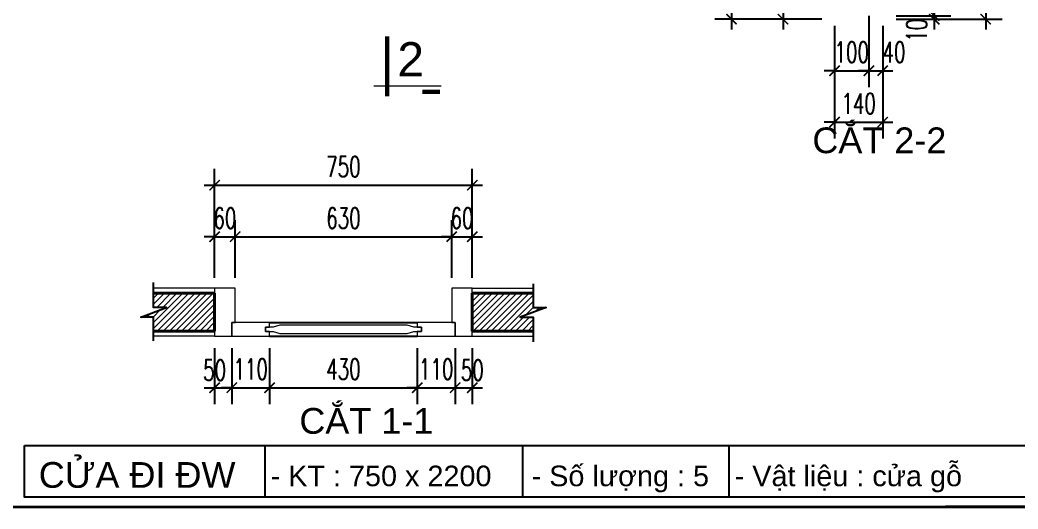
# Model space of a CAD drawing. Header units: millimetres. Extents: x -229618 to 2906, y -178063 to 96806.
# Drawn here: x -12340 to -9435, y -43445 to -42020 of the extents above; entities that cross this region are included whole.
import ezdxf
from ezdxf.enums import TextEntityAlignment as Align

# ---------------------------------------------------------------- set-up
doc = ezdxf.new("R2010")
doc.units = ezdxf.units.MM
doc.header["$LTSCALE"] = 200
doc.header["$MEASUREMENT"] = 0
doc.header["$PDMODE"] = 3
doc.header["$PDSIZE"] = 50
doc.linetypes.add('DASHED2', pattern=[0.375, 0.25, -0.125])
doc.layers.get('0').update_dxf_attribs({"color": 95, "linetype": 'CONTINUOUS'})
doc.layers.get('DEFPOINTS').update_dxf_attribs({"linetype": 'CONTINUOUS'})
for name, color, linetype, lineweight in [('cat', 1, 'CONTINUOUS', 40), ('hatch', 250, 'CONTINUOUS', 5), ('khuat', 8, 'DASHED2', 15), ('thay', 7, 'CONTINUOUS', 18)]:
    doc.layers.add(name, color=color, linetype=linetype, lineweight=lineweight)
for name, color, linetype in [('CUA', 145, 'CONTINUOUS'), ('DIM', 251, 'CONTINUOUS'), ('TEXT', 33, 'CONTINUOUS')]:
    doc.layers.add(name, color=color, linetype=linetype)
doc.styles.add('Aria H iso', font='Vharial_0.ttf')
doc.styles.add('Arial iso', font='vnarial_0.ttf')
doc.styles.add('Scale', font='vnsimli.shx', dxfattribs={"width": 0.65, "bigfont": 'bigfont.shx'})
doc.dimstyles.new('Scale', dxfattribs={"dimscale": 75, "dimtxt": 2, "dimasz": 1, "dimexe": 1.6, "dimexo": 0, "dimgap": 0.8, "dimtad": 1, "dimdec": 0, "dimzin": 0, "dimdsep": 46, "dimtxsty": 'Scale', "dimblk": 'ARCHTICK', "dimcen": 0.1, "dimdle": 1, "dimclrd": 256, "dimclre": 256, "dimclrt": 3, "dimadec": 0, "dimazin": 0, "dimtfac": 1, "dimtdec": 0, "dimtix": 1, "dimtmove": 2, "dimatfit": 3, "dimldrblk": 'ARCHTICK', "dimfxl": 0, "dimtolj": 1, "dimtzin": 0, "dimarcsym": 0})
pattern_1 = [(45, (-74993.629, -45451.652), (-8.8388348, 8.8388348), [])]

# ---------------------------------------------------------------- blocks, each defined once
blk = doc.blocks.new('cactd')
at = {"layer": 'thay', "ltscale": 600}
blk.add_line((-9972, -9225), (2458, -9225), dxfattribs=at)
at = {"layer": 'thay', "ltscale": 600, "const_width": 762}
for points in [[(0, 0), (0, -11114)], [(-9771, -10263), (-6486, -10263)]]:
    blk.add_lwpolyline(points, dxfattribs=at)
at = {"layer": 'TEXT', "style": 'Aria H iso'}
blk.add_attdef('1', text='', height=6350, dxfattribs=at).set_placement((-4149, -4127), align=Align.MIDDLE_CENTER)
blk = doc.blocks.new('_ArchTick')
at = {"color": 0, "linetype": 'ByBlock', "const_width": 0.15}
blk.add_lwpolyline([(-0.5, -0.5), (0.5, 0.5)], dxfattribs=at)
blk = doc.blocks.new('*D457')
at = {"layer": 'DEFPOINTS', "color": 0, "linetype": 'Continuous'}
for p in [(-11773.3, -42976.2), (-11723.1, -42976.2), (-11723.1, -43091.6)]:
    blk.add_point(p, dxfattribs=at)
at = {"layer": 'DIM', "linetype": 'Continuous', "lineweight": -2}
for p, q in [((-11773.3, -42976.2), (-11773.3, -43139.6)), ((-11723.1, -42976.2), (-11723.1, -43139.6)), ((-11803.3, -43091.6), (-11693.1, -43091.6))]:
    blk.add_line(p, q, dxfattribs=at)
at = {"layer": 'DIM', "linetype": 'Continuous', "lineweight": -2, "xscale": 30, "yscale": 30, "zscale": 30, "rotation": 180}
blk.add_blockref('_ArchTick', (-11773.3, -43091.6), dxfattribs=at)
at = {"layer": 'DIM', "linetype": 'Continuous', "lineweight": -2, "xscale": 30, "yscale": 30, "zscale": 30}
blk.add_blockref('_ArchTick', (-11723.1, -43091.6), dxfattribs=at)
at = {"layer": 'DIM', "color": 3, "linetype": 'Continuous', "insert": (-11773.3, -43040.6), "char_height": 60, "attachment_point": 5, "style": 'Scale'}
blk.add_mtext('\\A1;50', dxfattribs=at)
blk = doc.blocks.new('*D458')
at = {"layer": 'DEFPOINTS', "color": 0, "linetype": 'Continuous'}
for p in [(-11723.1, -42976.2), (-11613.3, -42976.2), (-11613.3, -43091.6)]:
    blk.add_point(p, dxfattribs=at)
at = {"layer": 'DIM', "linetype": 'Continuous', "lineweight": -2}
for p, q in [((-11723.1, -42976.2), (-11723.1, -43139.6)), ((-11613.3, -42976.2), (-11613.3, -43139.6)), ((-11723.1, -43091.6), (-11753.1, -43091.6)), ((-11723.1, -43091.6), (-11613.3, -43091.6)), ((-11613.3, -43091.6), (-11583.3, -43091.6))]:
    blk.add_line(p, q, dxfattribs=at)
at = {"layer": 'DIM', "linetype": 'Continuous', "lineweight": -2, "xscale": 30, "yscale": 30, "zscale": 30}
blk.add_blockref('_ArchTick', (-11723.1, -43091.6), dxfattribs=at)
at = {"layer": 'DIM', "linetype": 'Continuous', "lineweight": -2, "xscale": 30, "yscale": 30, "zscale": 30, "rotation": 180}
blk.add_blockref('_ArchTick', (-11613.3, -43091.6), dxfattribs=at)
at = {"layer": 'DIM', "color": 3, "linetype": 'Continuous', "insert": (-11668.2, -43037.6), "char_height": 60, "attachment_point": 5, "style": 'Scale'}
blk.add_mtext('\\A1;110', dxfattribs=at)
blk = doc.blocks.new('*D459')
at = {"layer": 'DEFPOINTS', "color": 0, "linetype": 'Continuous'}
for p in [(-11613.3, -42976.2), (-11183.3, -42976.2), (-11183.3, -43091.6)]:
    blk.add_point(p, dxfattribs=at)
at = {"layer": 'DIM', "linetype": 'Continuous', "lineweight": -2}
for p, q in [((-11613.3, -42976.2), (-11613.3, -43139.6)), ((-11183.3, -42976.2), (-11183.3, -43139.6)), ((-11643.3, -43091.6), (-11153.3, -43091.6))]:
    blk.add_line(p, q, dxfattribs=at)
at = {"layer": 'DIM', "linetype": 'Continuous', "lineweight": -2, "xscale": 30, "yscale": 30, "zscale": 30, "rotation": 180}
blk.add_blockref('_ArchTick', (-11613.3, -43091.6), dxfattribs=at)
at = {"layer": 'DIM', "linetype": 'Continuous', "lineweight": -2, "xscale": 30, "yscale": 30, "zscale": 30}
blk.add_blockref('_ArchTick', (-11183.3, -43091.6), dxfattribs=at)
at = {"layer": 'DIM', "color": 3, "linetype": 'Continuous', "insert": (-11398.3, -43037.6), "char_height": 60, "attachment_point": 5, "style": 'Scale'}
blk.add_mtext('\\A1;430', dxfattribs=at)
blk = doc.blocks.new('*D460')
at = {"layer": 'DEFPOINTS', "color": 0, "linetype": 'Continuous'}
for p in [(-11183.3, -42976.2), (-11073.3, -42976.2), (-11073.3, -43091.6)]:
    blk.add_point(p, dxfattribs=at)
at = {"layer": 'DIM', "linetype": 'Continuous', "lineweight": -2}
for p, q in [((-11183.3, -42976.2), (-11183.3, -43139.6)), ((-11073.3, -42976.2), (-11073.3, -43139.6)), ((-11183.3, -43091.6), (-11213.3, -43091.6)), ((-11183.3, -43091.6), (-11073.3, -43091.6)), ((-11073.3, -43091.6), (-11043.3, -43091.6))]:
    blk.add_line(p, q, dxfattribs=at)
at = {"layer": 'DIM', "linetype": 'Continuous', "lineweight": -2, "xscale": 30, "yscale": 30, "zscale": 30}
blk.add_blockref('_ArchTick', (-11183.3, -43091.6), dxfattribs=at)
at = {"layer": 'DIM', "linetype": 'Continuous', "lineweight": -2, "xscale": 30, "yscale": 30, "zscale": 30, "rotation": 180}
blk.add_blockref('_ArchTick', (-11073.3, -43091.6), dxfattribs=at)
at = {"layer": 'DIM', "color": 3, "linetype": 'Continuous', "insert": (-11128.3, -43037.6), "char_height": 60, "attachment_point": 5, "style": 'Scale'}
blk.add_mtext('\\A1;110', dxfattribs=at)
blk = doc.blocks.new('*D461')
at = {"layer": 'DEFPOINTS', "color": 0, "linetype": 'Continuous'}
for p in [(-11073.3, -42976.2), (-11023.3, -42976.2), (-11023.3, -43091.6)]:
    blk.add_point(p, dxfattribs=at)
at = {"layer": 'DIM', "linetype": 'Continuous', "lineweight": -2}
for p, q in [((-11073.3, -42976.2), (-11073.3, -43139.6)), ((-11023.3, -42976.2), (-11023.3, -43139.6)), ((-11103.3, -43091.6), (-10993.3, -43091.6))]:
    blk.add_line(p, q, dxfattribs=at)
at = {"layer": 'DIM', "linetype": 'Continuous', "lineweight": -2, "xscale": 30, "yscale": 30, "zscale": 30, "rotation": 180}
blk.add_blockref('_ArchTick', (-11073.3, -43091.6), dxfattribs=at)
at = {"layer": 'DIM', "linetype": 'Continuous', "lineweight": -2, "xscale": 30, "yscale": 30, "zscale": 30}
blk.add_blockref('_ArchTick', (-11023.3, -43091.6), dxfattribs=at)
at = {"layer": 'DIM', "color": 3, "linetype": 'Continuous', "insert": (-11023.3, -43040.6), "char_height": 60, "attachment_point": 5, "style": 'Scale'}
blk.add_mtext('\\A1;50', dxfattribs=at)
blk = doc.blocks.new('*D463')
at = {"layer": 'DEFPOINTS', "color": 0, "linetype": 'Continuous'}
for p in [(-9790.1, -39817.9), (-9790.1, -42017.9), (-9528.9, -42017.9)]:
    blk.add_point(p, dxfattribs=at)
at = {"layer": 'DIM', "linetype": 'Continuous', "lineweight": -2}
for p, q in [((-9528.9, -39787.9), (-9528.9, -42047.9)), ((-9790.1, -39817.9), (-9480.9, -39817.9)), ((-9790.1, -42017.9), (-9480.9, -42017.9))]:
    blk.add_line(p, q, dxfattribs=at)
at = {"layer": 'DIM', "linetype": 'Continuous', "lineweight": -2, "xscale": 30, "yscale": 30, "zscale": 30}
for p, rotation in [((-9528.9, -39817.9), 90), ((-9528.9, -42017.9), 270)]:
    blk.add_blockref('_ArchTick', p, dxfattribs=dict(at, rotation=rotation))
at = {"layer": 'DIM', "color": 3, "linetype": 'Continuous', "insert": (-9582.9, -40917.9), "char_height": 60, "attachment_point": 5, "rotation": 90, "style": 'Scale'}
blk.add_mtext('\\A1;2200', dxfattribs=at)
blk = doc.blocks.new('*D468')
at = {"layer": 'DEFPOINTS', "color": 0, "linetype": 'Continuous'}
for p in [(-9790.1, -41827.9), (-9790.1, -42007.9), (-9678.9, -42007.9)]:
    blk.add_point(p, dxfattribs=at)
at = {"layer": 'DIM', "linetype": 'Continuous', "lineweight": -2}
for p, q in [((-9678.9, -41797.9), (-9678.9, -42037.9)), ((-9790.1, -41827.9), (-9630.9, -41827.9)), ((-9790.1, -42007.9), (-9630.9, -42007.9))]:
    blk.add_line(p, q, dxfattribs=at)
at = {"layer": 'DIM', "linetype": 'Continuous', "lineweight": -2, "xscale": 30, "yscale": 30, "zscale": 30}
for p, rotation in [((-9678.9, -41827.9), 90), ((-9678.9, -42007.9), 270)]:
    blk.add_blockref('_ArchTick', p, dxfattribs=dict(at, rotation=rotation))
at = {"layer": 'DIM', "color": 3, "linetype": 'Continuous', "insert": (-9732.9, -41917.9), "char_height": 60, "attachment_point": 5, "rotation": 90, "style": 'Scale'}
blk.add_mtext('\\A1;180', dxfattribs=at)
blk = doc.blocks.new('*D469')
at = {"layer": 'DEFPOINTS', "color": 0, "linetype": 'Continuous'}
for p in [(-9790.1, -42007.9), (-9790.1, -42017.9), (-9678.9, -42017.9)]:
    blk.add_point(p, dxfattribs=at)
at = {"layer": 'DIM', "linetype": 'Continuous', "lineweight": -2}
for p, q in [((-9678.9, -42007.9), (-9678.9, -41977.9)), ((-9790.1, -42007.9), (-9630.9, -42007.9)), ((-9790.1, -42017.9), (-9630.9, -42017.9)), ((-9678.9, -42007.9), (-9678.9, -42017.9)), ((-9678.9, -42017.9), (-9678.9, -42047.9))]:
    blk.add_line(p, q, dxfattribs=at)
at = {"layer": 'DIM', "linetype": 'Continuous', "lineweight": -2, "xscale": 30, "yscale": 30, "zscale": 30}
for p, rotation in [((-9678.9, -42007.9), 270), ((-9678.9, -42017.9), 90)]:
    blk.add_blockref('_ArchTick', p, dxfattribs=dict(at, rotation=rotation))
at = {"layer": 'DIM', "color": 3, "linetype": 'Continuous', "insert": (-9729.9, -42050), "char_height": 60, "attachment_point": 5, "rotation": 90, "style": 'Scale'}
blk.add_mtext('\\A1;10', dxfattribs=at)
blk = doc.blocks.new('*D471')
at = {"layer": 'DEFPOINTS', "color": 0, "linetype": 'Continuous'}
for p in [(-10006.1, -39817.9), (-10268.9, -42017.9), (-10006.1, -42017.9)]:
    blk.add_point(p, dxfattribs=at)
at = {"layer": 'DIM', "linetype": 'Continuous', "lineweight": -2}
for p, q in [((-10268.9, -39787.9), (-10268.9, -42047.9)), ((-10006.1, -39817.9), (-10316.9, -39817.9)), ((-10006.1, -42017.9), (-10316.9, -42017.9))]:
    blk.add_line(p, q, dxfattribs=at)
at = {"layer": 'DIM', "linetype": 'Continuous', "lineweight": -2, "xscale": 30, "yscale": 30, "zscale": 30}
for p, rotation in [((-10268.9, -39817.9), 90), ((-10268.9, -42017.9), 270)]:
    blk.add_blockref('_ArchTick', p, dxfattribs=dict(at, rotation=rotation))
at = {"layer": 'DIM', "color": 3, "linetype": 'Continuous', "insert": (-10322.9, -40917.9), "char_height": 60, "attachment_point": 5, "rotation": 90, "style": 'Scale'}
blk.add_mtext('\\A1;2200', dxfattribs=at)
blk = doc.blocks.new('*D472')
at = {"layer": 'DEFPOINTS', "color": 0, "linetype": 'Continuous'}
for p in [(-10006.1, -39877.9), (-10118.9, -42017.9), (-10006.1, -42017.9)]:
    blk.add_point(p, dxfattribs=at)
at = {"layer": 'DIM', "linetype": 'Continuous', "lineweight": -2}
for p, q in [((-10118.9, -39847.9), (-10118.9, -42047.9)), ((-10006.1, -39877.9), (-10166.9, -39877.9)), ((-10006.1, -42017.9), (-10166.9, -42017.9))]:
    blk.add_line(p, q, dxfattribs=at)
at = {"layer": 'DIM', "linetype": 'Continuous', "lineweight": -2, "xscale": 30, "yscale": 30, "zscale": 30}
for p, rotation in [((-10118.9, -39877.9), 90), ((-10118.9, -42017.9), 270)]:
    blk.add_blockref('_ArchTick', p, dxfattribs=dict(at, rotation=rotation))
at = {"layer": 'DIM', "color": 3, "linetype": 'Continuous', "insert": (-10172.9, -40947.9), "char_height": 60, "attachment_point": 5, "rotation": 90, "style": 'Scale'}
blk.add_mtext('\\A1;2140', dxfattribs=at)
blk = doc.blocks.new('*D475')
at = {"layer": 'DEFPOINTS', "color": 0, "linetype": 'Continuous'}
for p in [(-11713.3, -42651.6), (-11773.3, -42771.6), (-11713.3, -42771.6)]:
    blk.add_point(p, dxfattribs=at)
at = {"layer": 'DIM', "linetype": 'Continuous', "lineweight": -2}
for p, q in [((-11773.3, -42771.6), (-11773.3, -42603.6)), ((-11713.3, -42771.6), (-11713.3, -42603.6)), ((-11773.3, -42651.6), (-11803.3, -42651.6)), ((-11773.3, -42651.6), (-11713.3, -42651.6)), ((-11713.3, -42651.6), (-11683.3, -42651.6))]:
    blk.add_line(p, q, dxfattribs=at)
at = {"layer": 'DIM', "linetype": 'Continuous', "lineweight": -2, "xscale": 30, "yscale": 30, "zscale": 30}
blk.add_blockref('_ArchTick', (-11773.3, -42651.6), dxfattribs=at)
at = {"layer": 'DIM', "linetype": 'Continuous', "lineweight": -2, "xscale": 30, "yscale": 30, "zscale": 30, "rotation": 180}
blk.add_blockref('_ArchTick', (-11713.3, -42651.6), dxfattribs=at)
at = {"layer": 'DIM', "color": 3, "linetype": 'Continuous', "insert": (-11743.3, -42597.6), "char_height": 60, "attachment_point": 5, "style": 'Scale'}
blk.add_mtext('\\A1;60', dxfattribs=at)
blk = doc.blocks.new('*D476')
at = {"layer": 'DEFPOINTS', "color": 0, "linetype": 'Continuous'}
for p in [(-11083.3, -42651.6), (-11713.3, -42771.6), (-11083.3, -42771.6)]:
    blk.add_point(p, dxfattribs=at)
at = {"layer": 'DIM', "linetype": 'Continuous', "lineweight": -2}
for p, q in [((-11713.3, -42771.6), (-11713.3, -42603.6)), ((-11083.3, -42771.6), (-11083.3, -42603.6)), ((-11743.3, -42651.6), (-11053.3, -42651.6))]:
    blk.add_line(p, q, dxfattribs=at)
at = {"layer": 'DIM', "linetype": 'Continuous', "lineweight": -2, "xscale": 30, "yscale": 30, "zscale": 30, "rotation": 180}
blk.add_blockref('_ArchTick', (-11713.3, -42651.6), dxfattribs=at)
at = {"layer": 'DIM', "linetype": 'Continuous', "lineweight": -2, "xscale": 30, "yscale": 30, "zscale": 30}
blk.add_blockref('_ArchTick', (-11083.3, -42651.6), dxfattribs=at)
at = {"layer": 'DIM', "color": 3, "linetype": 'Continuous', "insert": (-11398.3, -42597.6), "char_height": 60, "attachment_point": 5, "style": 'Scale'}
blk.add_mtext('\\A1;630', dxfattribs=at)
blk = doc.blocks.new('*D477')
at = {"layer": 'DEFPOINTS', "color": 0, "linetype": 'Continuous'}
for p in [(-11023.3, -42651.6), (-11083.3, -42771.6), (-11023.3, -42771.6)]:
    blk.add_point(p, dxfattribs=at)
at = {"layer": 'DIM', "linetype": 'Continuous', "lineweight": -2}
for p, q in [((-11083.3, -42771.6), (-11083.3, -42603.6)), ((-11023.3, -42771.6), (-11023.3, -42603.6)), ((-11083.3, -42651.6), (-11113.3, -42651.6)), ((-11083.3, -42651.6), (-11023.3, -42651.6)), ((-11023.3, -42651.6), (-10993.3, -42651.6))]:
    blk.add_line(p, q, dxfattribs=at)
at = {"layer": 'DIM', "linetype": 'Continuous', "lineweight": -2, "xscale": 30, "yscale": 30, "zscale": 30}
blk.add_blockref('_ArchTick', (-11083.3, -42651.6), dxfattribs=at)
at = {"layer": 'DIM', "linetype": 'Continuous', "lineweight": -2, "xscale": 30, "yscale": 30, "zscale": 30, "rotation": 180}
blk.add_blockref('_ArchTick', (-11023.3, -42651.6), dxfattribs=at)
at = {"layer": 'DIM', "color": 3, "linetype": 'Continuous', "insert": (-11053.3, -42597.6), "char_height": 60, "attachment_point": 5, "style": 'Scale'}
blk.add_mtext('\\A1;60', dxfattribs=at)
blk = doc.blocks.new('*D496')
at = {"layer": 'DEFPOINTS', "color": 0, "linetype": 'Continuous'}
for p in [(-11023.3, -42501.6), (-11023.3, -42728.1), (-11773.3, -42771.6)]:
    blk.add_point(p, dxfattribs=at)
at = {"layer": 'DIM', "linetype": 'Continuous', "lineweight": -2}
for p, q in [((-11773.3, -42771.6), (-11773.3, -42453.6)), ((-11023.3, -42728.1), (-11023.3, -42453.6)), ((-11803.3, -42501.6), (-10993.3, -42501.6))]:
    blk.add_line(p, q, dxfattribs=at)
at = {"layer": 'DIM', "linetype": 'Continuous', "lineweight": -2, "xscale": 30, "yscale": 30, "zscale": 30, "rotation": 180}
blk.add_blockref('_ArchTick', (-11773.3, -42501.6), dxfattribs=at)
at = {"layer": 'DIM', "linetype": 'Continuous', "lineweight": -2, "xscale": 30, "yscale": 30, "zscale": 30}
blk.add_blockref('_ArchTick', (-11023.3, -42501.6), dxfattribs=at)
at = {"layer": 'DIM', "color": 3, "linetype": 'Continuous', "insert": (-11398.3, -42447.6), "char_height": 60, "attachment_point": 5, "style": 'Scale'}
blk.add_mtext('\\A1;750', dxfattribs=at)
blk = doc.blocks.new('*D523')
at = {"layer": 'DEFPOINTS', "color": 0, "linetype": 'Continuous'}
for p in [(-9868.8, -42007.9), (-9968.9, -42037.5), (-9868.8, -42167.9)]:
    blk.add_point(p, dxfattribs=at)
at = {"layer": 'DIM', "linetype": 'Continuous', "lineweight": -2}
for p, q in [((-9868.8, -42007.9), (-9868.8, -42215.9)), ((-9968.9, -42037.5), (-9968.9, -42215.9)), ((-9968.9, -42167.9), (-9998.9, -42167.9)), ((-9968.9, -42167.9), (-9868.8, -42167.9)), ((-9868.8, -42167.9), (-9838.8, -42167.9))]:
    blk.add_line(p, q, dxfattribs=at)
at = {"layer": 'DIM', "linetype": 'Continuous', "lineweight": -2, "xscale": 30, "yscale": 30, "zscale": 30}
blk.add_blockref('_ArchTick', (-9968.9, -42167.9), dxfattribs=at)
at = {"layer": 'DIM', "linetype": 'Continuous', "lineweight": -2, "xscale": 30, "yscale": 30, "zscale": 30, "rotation": 180}
blk.add_blockref('_ArchTick', (-9868.8, -42167.9), dxfattribs=at)
at = {"layer": 'DIM', "color": 3, "linetype": 'Continuous', "insert": (-9918.9, -42113.9), "char_height": 60, "attachment_point": 5, "style": 'Scale'}
blk.add_mtext('\\A1;100', dxfattribs=at)
blk = doc.blocks.new('*D524')
at = {"layer": 'DEFPOINTS', "color": 0, "linetype": 'Continuous'}
for p in [(-9968.9, -42037.5), (-9828.9, -42037.5), (-9828.9, -42317.9)]:
    blk.add_point(p, dxfattribs=at)
at = {"layer": 'DIM', "linetype": 'Continuous', "lineweight": -2}
for p, q in [((-9968.9, -42037.5), (-9968.9, -42365.9)), ((-9828.9, -42037.5), (-9828.9, -42365.9)), ((-9968.9, -42317.9), (-9998.9, -42317.9)), ((-9968.9, -42317.9), (-9828.9, -42317.9)), ((-9828.9, -42317.9), (-9798.9, -42317.9))]:
    blk.add_line(p, q, dxfattribs=at)
at = {"layer": 'DIM', "linetype": 'Continuous', "lineweight": -2, "xscale": 30, "yscale": 30, "zscale": 30}
blk.add_blockref('_ArchTick', (-9968.9, -42317.9), dxfattribs=at)
at = {"layer": 'DIM', "linetype": 'Continuous', "lineweight": -2, "xscale": 30, "yscale": 30, "zscale": 30, "rotation": 180}
blk.add_blockref('_ArchTick', (-9828.9, -42317.9), dxfattribs=at)
at = {"layer": 'DIM', "color": 3, "linetype": 'Continuous', "insert": (-9898.9, -42263.9), "char_height": 60, "attachment_point": 5, "style": 'Scale'}
blk.add_mtext('\\A1;140', dxfattribs=at)
blk = doc.blocks.new('*D525')
at = {"layer": 'DEFPOINTS', "color": 0, "linetype": 'Continuous'}
for p in [(-9868.8, -42007.9), (-9828.9, -42037.5), (-9828.9, -42167.9)]:
    blk.add_point(p, dxfattribs=at)
at = {"layer": 'DIM', "linetype": 'Continuous', "lineweight": -2}
for p, q in [((-9868.8, -42007.9), (-9868.8, -42215.9)), ((-9828.9, -42037.5), (-9828.9, -42215.9)), ((-9868.8, -42167.9), (-9898.8, -42167.9)), ((-9868.8, -42167.9), (-9828.9, -42167.9)), ((-9828.9, -42167.9), (-9798.9, -42167.9))]:
    blk.add_line(p, q, dxfattribs=at)
at = {"layer": 'DIM', "linetype": 'Continuous', "lineweight": -2, "xscale": 30, "yscale": 30, "zscale": 30}
blk.add_blockref('_ArchTick', (-9868.8, -42167.9), dxfattribs=at)
at = {"layer": 'DIM', "linetype": 'Continuous', "lineweight": -2, "xscale": 30, "yscale": 30, "zscale": 30, "rotation": 180}
blk.add_blockref('_ArchTick', (-9828.9, -42167.9), dxfattribs=at)
at = {"layer": 'DIM', "color": 3, "linetype": 'Continuous', "insert": (-9796, -42113.9), "char_height": 60, "attachment_point": 5, "style": 'Scale'}
blk.add_mtext('\\A1;40', dxfattribs=at)

msp = doc.modelspace()

# ---------------------------------------------------------------- hatches: boundary and pattern name
at = {"layer": 'hatch', "linetype": 'Continuous'}
h = msp.add_hatch(dxfattribs=at)
h.set_pattern_fill('ANSI31', color=256, scale=100, style=0)
h.set_pattern_definition(pattern_1)
h.paths.add_polyline_path([(-11988.3, -42885.7), (-11950.7, -42885.7), (-11950.7, -42926.6), (-11773.3, -42926.6), (-11773.3, -42816.6), (-11950.7, -42816.6), (-11950.7, -42857.5), (-11913.2, -42857.5)])
h = msp.add_hatch(dxfattribs=at)
h.set_pattern_fill('ANSI31', color=256, scale=100, style=0)
h.set_pattern_definition(pattern_1)
h.paths.add_polyline_path([(-10808.4, -42857.5), (-10846, -42857.5), (-10846, -42816.6), (-11023.3, -42816.6), (-11023.3, -42926.6), (-10846, -42926.6), (-10846, -42885.7), (-10883.5, -42885.7)])

# ---------------------------------------------------------------- linework, layer by layer
at = {"layer": 'cat', "linetype": 'Continuous'}
for p, q in [((-11773.3, -42816.6), (-11950.7, -42816.6)), ((-11773.3, -42816.6), (-11773.3, -42926.6)), ((-11023.3, -42816.6), (-10846, -42816.6)), ((-11023.3, -42816.6), (-11023.3, -42926.6)), ((-11773.3, -42926.6), (-11950.7, -42926.6)), ((-11023.3, -42926.6), (-10846, -42926.6))]:
    msp.add_line(p, q, dxfattribs=at)
at = {"layer": 'CUA'}
for p, q in [((-11613.3, -42901.6), (-11183.3, -42901.6)), ((-11613.3, -42941.6), (-11183.3, -42941.6))]:
    msp.add_line(p, q, dxfattribs=at)
at = {"layer": 'CUA', "linetype": 'Continuous'}
for points in [[(-12326.8, -43260.5), (-9076.8, -43260.5), (-9076.8, -43410.5), (-12326.8, -43410.5)], [(-12326.8, -43260.5), (-11626.8, -43260.5), (-11626.8, -43410.5), (-12326.8, -43410.5)], [(-12326.8, -43260.5), (-10876.8, -43260.5), (-10876.8, -43410.5), (-12326.8, -43410.5)], [(-12326.8, -43260.5), (-10276.8, -43260.5), (-10276.8, -43410.5), (-12326.8, -43410.5)], [(-12326.8, -43260.5), (-9076.8, -43260.5), (-9076.8, -43410.5), (-12326.8, -43410.5)]]:
    msp.add_lwpolyline(points, close=True, dxfattribs=at)
at = {"layer": 'DIM', "linetype": 'Continuous'}
for points in [[(-11950.7, -42954.6), (-11950.7, -42885.7), (-11988.3, -42885.7), (-11913.2, -42857.5), (-11950.7, -42857.5), (-11950.7, -42785.1)], [(-10846, -42788.6), (-10846, -42857.5), (-10808.4, -42857.5), (-10883.5, -42885.7), (-10846, -42885.7), (-10846, -42958.2)]]:
    msp.add_lwpolyline(points, dxfattribs=at)
at = {"layer": 'hatch', "linetype": 'Continuous'}
for p, q in [((-11773.3, -42801.6), (-11950.7, -42801.6)), ((-11023.3, -42801.6), (-10846, -42801.6)), ((-11773.3, -42941.6), (-11950.7, -42941.6)), ((-11023.3, -42941.6), (-10846, -42941.6))]:
    msp.add_line(p, q, dxfattribs=at)
at = {"layer": 'khuat', "color": 6, "ltscale": 0.3, "const_width": 8}
msp.add_lwpolyline([(-20005.9, -43441.3), (-9278.3, -43438.8)], dxfattribs=at)
at = {"layer": 'thay', "ltscale": 0.5}
for points in [[(-11713.3, -42801.6), (-11773.3, -42801.6), (-11773.3, -42941.6), (-11723.1, -42941.6), (-11723.1, -42901.6), (-11713.3, -42901.6)], [(-11023.3, -42801.6), (-11083.3, -42801.6), (-11083.3, -42901.6), (-11073.3, -42901.6), (-11073.3, -42941.6), (-11023.3, -42941.6)], [(-11625.3, -42915.6), (-11613.3, -42915.6), (-11613.3, -42901.6), (-11723.1, -42901.6), (-11723.1, -42941.6), (-11613.3, -42941.6), (-11613.3, -42927.6), (-11625.3, -42927.6)], [(-11073.3, -42901.6), (-11183.3, -42901.6), (-11183.3, -42915.6), (-11171.3, -42915.6), (-11171.3, -42927.6), (-11183.3, -42927.6), (-11183.3, -42941.6), (-11073.3, -42941.6)], [(-11171.3, -42915.6), (-11193.3, -42915.6), (-11213.3, -42909.6), (-11490.8, -42909.6), (-11583.3, -42909.6), (-11603.3, -42915.6), (-11625.3, -42915.6), (-11625.3, -42927.6), (-11603.3, -42927.6), (-11583.3, -42933.6), (-11490.8, -42933.6), (-11213.3, -42933.6), (-11193.3, -42927.6), (-11171.3, -42927.6)]]:
    msp.add_lwpolyline(points, close=True, dxfattribs=at)

# ---------------------------------------------------------------- block references
at = {"layer": 'DIM', "linetype": 'Continuous'}
ref = msp.add_blockref('cactd', (-11271, -42068), dxfattribs=dict(at, xscale=-0.015748031437397, yscale=0.015748031437397, zscale=0.0157480314960628))
ref.add_attrib('1', '2', dxfattribs={"layer": 'TEXT', "height": 100, "style": 'Aria H iso'}).set_placement((-11202.5, -42134.8), align=Align.MIDDLE_CENTER)

# ---------------------------------------------------------------- texts
at = {"layer": 'TEXT', "linetype": 'Continuous', "style": 'Aria H iso'}
for s, p in [('c¾t 2-2', (-9838.5, -42408.3)), ('c¾t 1-1', (-11331.6, -43225.8)), ('cöa ®i ®w', (-11998.8, -43383.3))]:
    msp.add_text(s, height=75, dxfattribs=at).set_placement(p, align=Align.CENTER)
at = {"layer": 'TEXT', "linetype": 'Continuous', "style": 'Arial iso'}
for s, p in [('- VËt liÖu : cöa gç ', (-10259.6, -43378.7)), ('- KT : 750 x 2200', (-11610.3, -43378.7)), ('- Sè l\xadîng : 5', (-10850.6, -43378.7))]:
    msp.add_text(s, height=60, dxfattribs=at).set_placement(p)

# ---------------------------------------------------------------- dimensions: what is measured, and where the dimension line sits
at = {"layer": 'DIM', "linetype": 'Continuous'}
for base, p1, p2, picture, middle in [((-10268.9, -42017.9), (-10006.1, -39817.9), (-10006.1, -42017.9), '*D471', (-10322.9, -40917.9)), ((-9528.9, -42017.9), (-9790.1, -39817.9), (-9790.1, -42017.9), '*D463', (-9582.9, -40917.9)), ((-10118.9, -42017.9), (-10006.1, -39877.9), (-10006.1, -42017.9), '*D472', (-10172.9, -40947.9)), ((-9678.9, -42007.9), (-9790.1, -41827.9), (-9790.1, -42007.9), '*D468', (-9732.9, -41917.9))]:
    dim = msp.add_linear_dim(base=base, p1=p1, p2=p2, angle=90, dimstyle='Scale', override={"dimscale": 30}, dxfattribs=at)
    dim.commit()
    dim.dimension.update_dxf_attribs({"geometry": picture, "text_midpoint": middle})
dim = msp.add_linear_dim(base=(-9678.9, -42017.9), p1=(-9790.1, -42007.9), p2=(-9790.1, -42017.9), angle=90, dimstyle='Scale', override={"dimscale": 30}, dxfattribs=at)
dim.commit()
dim.dimension.update_dxf_attribs({"geometry": '*D469', "text_midpoint": (-9729.9, -42050), "dimtype": 160})
for base, p1, p2, picture, middle in [((-9868.8, -42167.9), (-9968.9, -42037.5), (-9868.8, -42007.9), '*D523', (-9918.9, -42113.9)), ((-9828.9, -42317.9), (-9968.9, -42037.5), (-9828.9, -42037.5), '*D524', (-9898.9, -42263.9)), ((-11023.3, -42501.6), (-11773.3, -42771.6), (-11023.3, -42728.1), '*D496', (-11398.3, -42447.6)), ((-11713.3, -42651.6), (-11773.3, -42771.6), (-11713.3, -42771.6), '*D475', (-11743.3, -42597.6)), ((-11083.3, -42651.6), (-11713.3, -42771.6), (-11083.3, -42771.6), '*D476', (-11398.3, -42597.6)), ((-11023.3, -42651.6), (-11083.3, -42771.6), (-11023.3, -42771.6), '*D477', (-11053.3, -42597.6)), ((-11613.3, -43091.6), (-11723.1, -42976.2), (-11613.3, -42976.2), '*D458', (-11668.2, -43037.6)), ((-11183.3, -43091.6), (-11613.3, -42976.2), (-11183.3, -42976.2), '*D459', (-11398.3, -43037.6)), ((-11073.3, -43091.6), (-11183.3, -42976.2), (-11073.3, -42976.2), '*D460', (-11128.3, -43037.6))]:
    dim = msp.add_linear_dim(base=base, p1=p1, p2=p2, dimstyle='Scale', override={"dimscale": 30}, dxfattribs=at)
    dim.commit()
    dim.dimension.update_dxf_attribs({"geometry": picture, "text_midpoint": middle})
for base, p1, p2, picture, middle in [((-9828.9, -42167.9), (-9868.8, -42007.9), (-9828.9, -42037.5), '*D525', (-9796, -42113.9)), ((-11723.1, -43091.6), (-11773.3, -42976.2), (-11723.1, -42976.2), '*D457', (-11773.3, -43040.6)), ((-11023.3, -43091.6), (-11073.3, -42976.2), (-11023.3, -42976.2), '*D461', (-11023.3, -43040.6))]:
    dim = msp.add_linear_dim(base=base, p1=p1, p2=p2, dimstyle='Scale', override={"dimscale": 30}, dxfattribs=at)
    dim.commit()
    dim.dimension.update_dxf_attribs({"geometry": picture, "text_midpoint": middle, "dimtype": 160})

doc.saveas('drawing.dxf')
